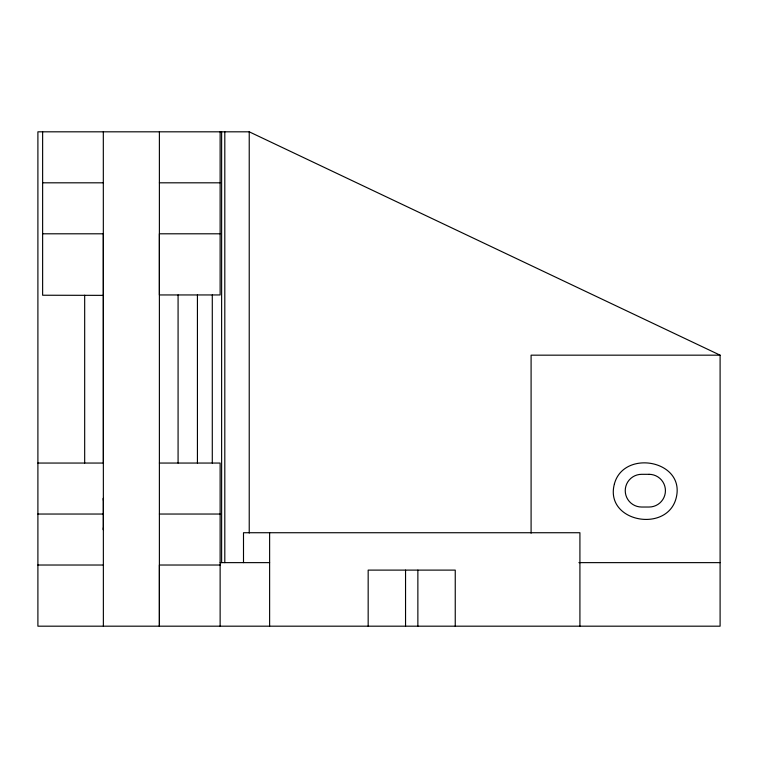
<?xml version="1.0" encoding="UTF-8"?>
<svg xmlns="http://www.w3.org/2000/svg" width="758" height="758" viewBox="0 0 758 758"><rect width="100%" height="100%" fill="white"/><g stroke="black" fill="none" stroke-linecap="round" stroke-linejoin="round"><path stroke-width="1.14" d="M103.344 527.795L103.344 529.927L103.353 498.148L103.363 500.28M42.628 233.796L103.315 233.796L103.372 463.053L37.9 463.053M249.23 131.816L37.9 131.816L37.9 626.184L720.1 626.184L720.1 355.17L249.23 131.816L249.23 533.045M42.628 182.811L103.315 182.811M159.388 182.811L220.133 182.811M220.133 233.796L159.388 233.796L159.388 294.947L220.133 294.947L220.133 131.816M103.372 295.364L42.628 295.232L42.628 131.816M720.1 355.17L531.093 355.17L531.093 533.168M159.388 463.053L220.133 463.053L220.133 626.184M37.9 514.038L103.372 514.038M159.388 514.038L220.133 514.038M220.133 562.635L269.621 562.635M578.904 562.635L720.1 562.635M37.9 565.023L103.372 565.023M220.133 565.023L159.388 565.023L159.388 626.184L159.388 131.816M579.917 626.184L579.917 532.732L243.498 532.732L243.498 562.635M455.245 626.184L455.245 570.111L368.17 570.111L368.17 626.184M417.866 570.111L417.866 626.184M405.549 570.111L405.549 626.184M269.621 532.732L269.621 626.184M224.804 131.816L224.804 562.635M221.62 131.816L221.62 562.635M212.287 294.947L212.287 463.053M197.431 294.947L197.431 463.053M178.083 294.947L178.083 463.053M103.315 131.816L103.372 626.184M84.678 295.232L84.678 463.053M614.406 483.898C604.183 521.902 666.699 533.499 676.051 498.413C686.246 460.381 623.768 448.764 614.406 483.898M649.075 474.319L641.6 474.319A16.354 16.354 0 0 0 625.246 490.672A16.354 16.354 0 0 0 641.6 507.026L649.075 507.026A16.354 16.354 0 0 0 665.429 490.672A16.354 16.354 0 0 0 649.075 474.319"/></g></svg>
